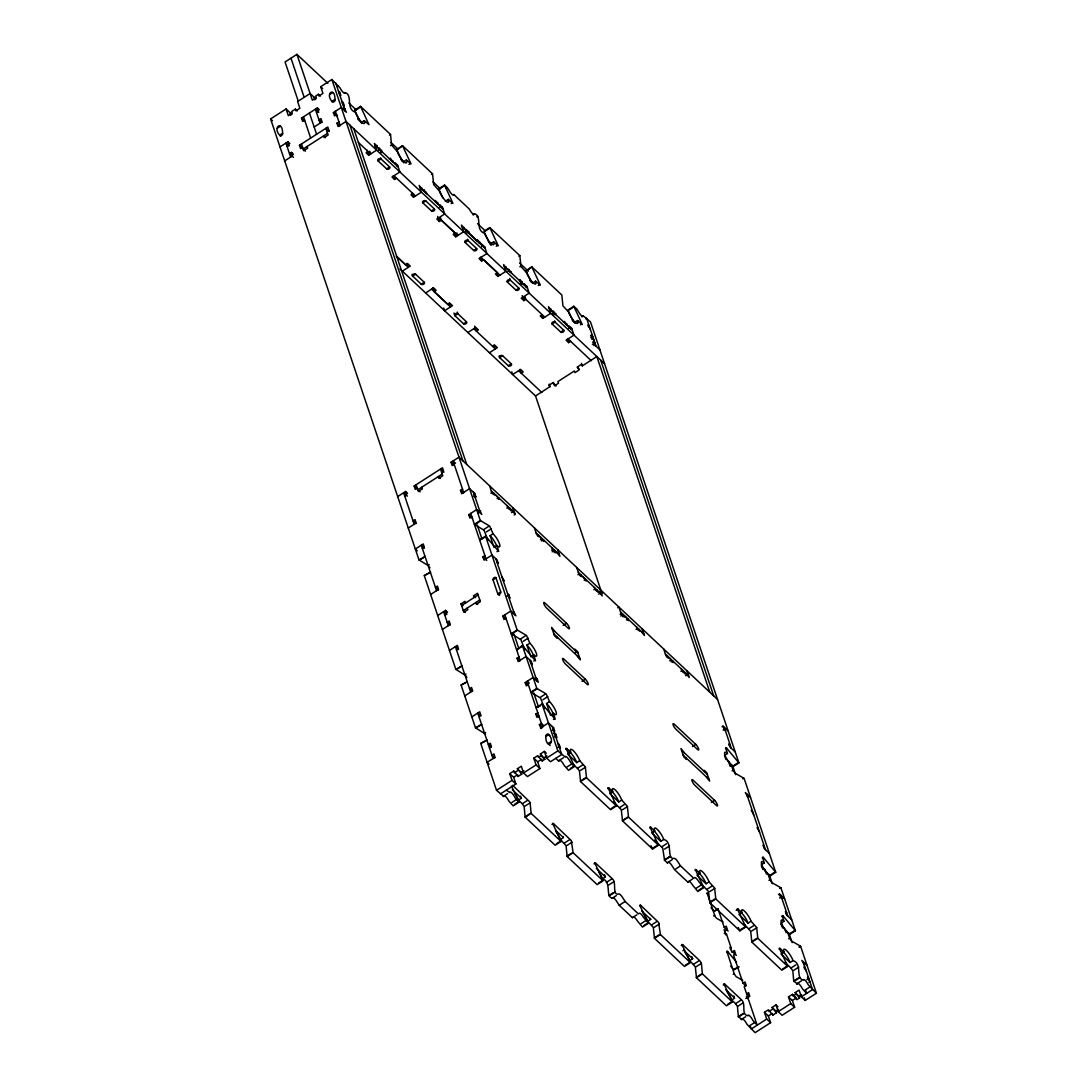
<?xml version="1.0" encoding="UTF-8"?>
<svg xmlns="http://www.w3.org/2000/svg" width="1087" height="1087" viewBox="0 0 1087 1087"><rect width="100%" height="100%" fill="white"/><g stroke="black" fill="none" stroke-linecap="round" stroke-linejoin="round"><path stroke-width="1.5" d="M327.853 83.332L296.928 54.35L285.066 61.973L298.246 101.145M428.686 565.838L419.011 559.968L270.581 118.931L286.071 108.972L291.927 114.393M296.928 54.35L312.363 100.235L316.317 97.681L315.76 96.009L318.423 94.297L318.994 95.969L322.948 93.428L320.692 86.715L331.888 79.514L340.095 87.965A4.864 1.223 57.3 0 0 343.288 92.49A4.864 1.223 57.3 0 0 344.973 92.531C353.166 94.814 345.449 108.985 355.286 112.165A8.506 2.147 57.3 0 0 361.794 122.274A8.506 2.147 57.3 0 0 364.335 120.643L368.969 124.638L360.544 106.363L354.607 110.167L358.914 119.162M297.294 110.942L295.351 109.121L291.724 111.458L292.294 113.13L288.34 115.684L286.071 108.972M337.513 86.335L338.505 85.696M277.321 128.212L280.283 126.296M329.728 94.515L332.69 92.612M338.709 92.83L339.701 92.191L338.41 90.982M304.645 120.168L302.662 121.431L301.534 118.075L317.363 107.912L319.293 109.733M332.078 101.512A1.821 1.25 -46.9 0 0 333.981 101.811A1.821 1.25 -46.9 0 0 335.041 99.596C334.864 85.724 324.728 93.713 332.078 101.512L334.062 100.235M282.634 133.293A1.821 1.25 -46.9 0 1 281.574 135.508A1.821 1.25 -46.9 0 1 279.672 135.196C272.307 127.41 282.457 119.421 282.634 133.293L279.672 135.196L280.636 136.106M333.07 100.874L335.041 99.596M316.507 112.532L318.491 111.268L317.363 107.912M342.201 103.17L343.179 102.545L341.889 101.322M279.998 146.894L287.906 141.813L289.849 143.633M337.473 115.562L336.508 114.651L334.524 115.929L333.396 112.572L341.304 107.477L346.481 112.328L344.063 107.762M314.157 126.975L322.065 121.893L320.937 118.537L318.953 119.815L321.861 122.532M287.063 146.446L289.033 145.169L287.906 141.813M344.362 109.61L345.353 108.972M302.58 147.356L300.61 148.62L299.482 145.264L327.826 127.043L328.953 130.399L326.983 131.663M355.816 110.072L360.762 106.893M293.422 154.259L291.493 152.438L289.509 153.715L293.381 157.357M604.589 363.805L346.019 121.472L338.098 126.554L336.97 123.198L338.954 121.934M284.699 160.89L292.62 155.808L291.493 152.438M327.567 133.334L303.178 149.014L305.447 151.134M361.631 123.456A8.506 2.147 57.3 0 0 361.373 122.546L364.335 120.643M389.554 135.101L390.532 134.475L360.544 106.363M368.113 151.528L366.129 152.805L368.71 155.224L376.632 150.142L374.933 145.101L398.209 166.909M375.953 146.487L376.944 145.862L374.349 143.43L376.618 150.142M378.67 150.196L379.662 149.558L379.091 147.873L382.244 151.976L380.763 152.927M380.695 150.93L381.686 150.305M390.559 145.631L391.551 144.992L390.532 134.475M378.004 160.822L380.966 158.919L389.608 166.99A1.821 1.25 -18.6 0 1 389.092 168.852A1.821 1.25 -18.6 0 1 386.646 168.893L378.004 160.822A1.821 1.25 -18.6 0 1 378.534 158.96A1.821 1.25 -18.6 0 1 380.993 158.906L380.64 157.914M442.912 197.888L438.604 188.893L444.542 185.075L452.953 203.364L448.333 199.356A8.506 2.147 57.3 0 1 445.779 201A8.506 2.147 57.3 0 1 439.284 190.877L433.672 184.681L432.531 173.825L402.543 145.712L396.606 149.53L402.285 161.338M397.815 149.422L402.543 145.712M389.309 159.015L390.301 158.376L393.453 162.479M391.891 161.433L392.883 160.794M386.632 168.906L389.594 167.004M396.633 165.876L397.625 165.238L395.043 162.819L395.6 164.504M403.63 162.819A8.506 2.147 57.3 0 0 403.372 161.909L406.334 160.006L411.035 163.892L402.761 146.242M408.97 164.436L410.207 163.634M399.894 171.95L391.986 177.032L394.581 179.464L396.551 178.186M431.539 174.463L432.531 173.825M412.924 193.54L410.954 194.804L413.536 197.223L421.443 192.141L419.174 185.442L422.327 189.546M420.764 188.499L421.756 187.861M422.925 190.524L423.916 189.885L427.069 193.989M425.506 192.942L426.498 192.304M439.8 188.785L444.746 185.605M422.829 202.834L425.791 200.932L434.433 208.989A1.821 1.25 -18.6 0 1 433.917 210.851A1.821 1.25 -18.6 0 1 431.457 210.905L422.829 202.834A1.821 1.25 -18.6 0 1 423.359 200.959A1.821 1.25 -18.6 0 1 425.805 200.918M446.268 188.268L447.26 187.63L448.863 189.899A4.864 1.223 57.3 0 0 452.043 194.41A4.864 1.223 57.3 0 0 453.741 194.464L469.38 209.125A4.864 1.223 57.3 0 0 472.573 213.65A4.864 1.223 57.3 0 0 474.258 213.704C482.601 215.769 474.72 230.199 484.571 233.325A8.506 2.147 57.3 0 0 491.079 243.447A8.506 2.147 57.3 0 0 493.62 241.803L498.254 245.811L489.87 227.645L519.831 255.635L520.958 266.492L526.57 272.688M436.716 203.446L437.708 202.807L435.113 200.388L435.683 202.06M445.371 201.272L448.333 199.356M431.444 210.905L434.406 209.003M439.433 207.141L440.425 206.503L439.855 204.832L442.45 207.25L444.705 213.962L436.811 219.044L439.393 221.463L441.376 220.185L455.181 233.107L453.197 234.384L455.779 236.803L463.701 231.721L461.404 225.023L466.717 231.137L465.725 231.776M441.458 207.889L442.45 207.25M451.227 203.636L452.206 202.997M473.117 214.995L474.109 214.356M476.84 216.911L477.832 216.272M463.008 228.08L464 227.441M402.353 271.152L410.275 266.07L407.679 263.638L405.709 264.915L396.524 256.287M466.269 233.474L468.728 231.884L466.146 229.466L466.717 231.137M415.614 274.196L412.652 276.112L421.267 284.183A1.821 1.25 -18.6 0 0 423.726 284.142A1.821 1.25 -18.6 0 0 424.243 282.28L415.614 274.196A1.821 1.25 -18.6 0 0 413.169 274.25A1.821 1.25 -18.6 0 0 412.652 276.112L412.082 274.427M465.059 242.415L468.021 240.512L476.677 248.57A1.821 1.25 -18.6 0 1 476.16 250.431A1.821 1.25 -18.6 0 1 473.715 250.472L465.059 242.415A1.821 1.25 -18.6 0 1 465.603 240.54A1.821 1.25 -18.6 0 1 468.062 240.485L467.6 239.249M489.829 227.523L483.892 231.341L488.199 240.336M485.101 231.232L490.047 228.053M476.364 240.594L477.356 239.969L479.938 242.387L482.655 246.083L481.663 246.722M478.946 243.026L479.938 242.387M421.267 284.183L424.243 282.28M473.674 250.499L476.649 248.583M483.688 247.469L484.68 246.831L482.098 244.412L482.655 246.083M491.052 245.39A8.506 2.147 57.3 0 0 490.658 243.719L493.62 241.803M496.256 246.246L497.506 245.445M425.628 292.96L433.536 287.878L436.132 290.297L434.148 291.574L432.871 287.797M484.68 246.831L486.935 253.543L479.054 258.611L481.65 261.029L483.62 259.766L497.398 272.701L495.414 273.965L498.009 276.397L505.917 271.302L503.648 264.603L506.787 268.706M518.839 256.274L519.831 255.635M505.238 267.66L506.229 267.022M507.955 271.356L508.947 270.717L508.376 269.046L511.529 273.15M509.98 272.103L510.972 271.465M519.844 266.791L520.836 266.166M507.303 281.981A1.821 1.25 -18.6 0 1 507.819 280.12A1.821 1.25 -18.6 0 1 510.279 280.079L518.893 288.164A1.821 1.25 -18.6 0 1 518.377 290.025A1.821 1.25 -18.6 0 1 515.931 290.066L507.289 281.995L510.265 280.093L509.708 278.394M573.569 321.874L567.89 310.053L573.827 306.249L582.252 324.524L577.618 320.529A8.506 2.147 57.3 0 1 575.077 322.16A8.506 2.147 57.3 0 1 568.569 312.037L562.957 305.841L561.816 294.998L531.828 266.886L525.891 270.704L531.57 282.511M527.1 270.595L531.828 266.886M519.695 283.558L522.168 281.968L519.586 279.549L520.157 281.22M521.746 284.278L522.738 283.653L522.168 281.968M523.336 284.617L524.328 283.992L526.91 286.411L529.179 293.123L521.271 298.205L523.866 300.623L525.836 299.36L524.994 296.833M453.986 313.002L454.882 315.692L463.524 323.763L466.472 321.861M515.917 290.08L518.879 288.164M525.931 287.05L526.91 286.411M532.046 267.416L540.334 285.052L535.619 281.166L532.657 283.068L529.641 280.242M538.255 285.609L539.505 284.808M467.858 332.54L475.793 327.445L478.375 329.864L476.391 331.141L474.706 326.1M492.778 346.495L494.748 345.218L497.343 347.636L489.408 352.731M542.223 314.7L540.239 315.977L542.821 318.396L550.742 313.314L548.459 306.602L551.612 310.705M550.063 309.659L551.041 309.034M552.78 313.369L553.772 312.73L553.201 311.045L556.354 315.148M553.31 315.067L555.783 313.477M569.099 309.958L574.045 306.779M502.683 355.775A1.821 1.25 -18.6 0 0 500.237 355.829A1.821 1.25 -18.6 0 0 499.721 357.691L508.336 365.762A1.821 1.25 -18.6 0 0 510.795 365.721A1.821 1.25 -18.6 0 0 511.298 363.86L502.67 355.789L499.707 357.691L499.137 356.02M552.114 324.008L555.077 322.092L563.718 330.163A1.821 1.25 -18.6 0 1 563.202 332.024A1.821 1.25 -18.6 0 1 560.743 332.065L552.114 324.008A1.821 1.25 -18.6 0 1 552.644 322.132A1.821 1.25 -18.6 0 1 555.09 322.078L554.655 320.828M575.567 309.442L576.545 308.803L578.148 311.059A4.864 1.223 57.3 0 0 581.341 315.583A4.864 1.223 57.3 0 0 583.026 315.638L590.472 321.847L738.902 762.897L732.964 766.702L726.578 759.052M563.419 322.187L564.411 321.548L567.563 325.652M566.001 324.605L566.993 323.98M581.885 316.928L582.877 316.29M574.914 323.342A8.506 2.147 57.3 0 0 574.656 322.431L577.618 320.529M508.322 365.775L511.284 363.86M560.729 332.078L563.705 330.176M568.718 328.301L569.71 327.676L569.153 325.991L571.735 328.41L573.99 335.136L566.096 340.204L568.678 342.636L570.661 341.359M585.608 318.844L586.586 318.206L596.002 346.182M570.743 329.048L571.735 328.41M580.512 324.796L581.504 324.157M588.244 326.684L589.222 326.046L587.931 324.836L590.363 329.402M590.431 335.815L591.423 335.176L592.714 336.399L590.73 337.663M591.559 339.171L592.551 338.533L591.423 335.176M592.592 342.256L593.584 341.617L594.874 342.826L592.401 344.416M593.719 345.612L594.711 344.973L593.584 341.617M549.193 384.105L550.036 386.619L535.524 395.953L602.008 593.516M579.357 369.308L577.102 367.189L581.056 364.634L582.347 365.857L596.831 356.536L709.811 692.229M397.679 496.582L405.587 491.501L407.53 493.308M417.259 488.077L415.275 489.354L414.147 485.998L442.491 467.777L443.618 471.133L441.648 472.397M454.189 464.339L452.206 465.603L451.078 462.247L458.986 457.165L717.569 699.498M404.744 496.12L406.715 494.857L405.587 491.501M442.219 474.068L417.829 489.748L420.098 491.867M474.897 497.479L475.875 496.841L474.747 493.484L469.584 488.634L461.662 493.729L460.535 490.373L462.518 489.096M408.264 528.051L416.185 522.969L415.057 519.613L413.074 520.877L415.981 523.608M473.769 494.123L474.747 493.484M473.606 496.27L474.584 495.631L475.875 496.841M490.862 493.185L491.84 492.56L489.585 485.848M492.873 493.933L493.865 493.294L494.436 494.979L491.84 492.56M471.84 516.787L469.856 518.064L468.728 514.708L476.636 509.613L481.813 514.464L479.394 509.898M497.126 498.702L498.607 497.737L499.178 499.422L496.025 495.319M422.395 548.582L424.365 547.304L423.237 543.948L415.329 549.03L417.272 550.851M478.212 512.697L480.685 511.107M419.011 559.968L425.289 556.435L420.343 559.615M493.036 533.785L490.074 535.687L494.028 547.44L496.99 545.538A8.506 2.147 57.3 0 0 499.531 543.894A8.506 2.147 57.3 0 0 493.036 533.785L489.721 526.108L480.318 520.551L474.394 524.369L484.068 530.239L488.022 540.348M475.726 524.016L480.671 520.836M506.8 508.132L507.792 507.507L507.221 505.822M508.825 508.879L509.817 508.24L510.374 509.925L507.792 507.507M510.985 510.904L511.963 510.265L515.116 514.368L514.124 515.007M428.169 565.267L429.161 564.642M483.552 529.668L488.498 526.488M511.542 512.575L512.534 511.936M486.392 531.923L491.338 528.744M465.793 675.611L455.833 669.375L424.256 575.553L430.588 572.156M496.99 545.538L498.702 551.394L485.563 536.136L479.639 539.954L484.965 537.195M429.596 572.795L424.351 575.648M496.949 562.074L498.24 563.283L497.112 559.927L491.935 555.077L484.028 560.158L482.9 556.802L484.87 555.539M496.963 551.666L497.955 551.027M430.629 594.494L438.537 589.412L437.409 586.056L435.439 587.32L438.346 590.051M537.698 535.945L538.69 535.307L539.247 536.978L536.665 534.559L534.41 527.847M540.416 539.641L541.408 539.003L540.837 537.331M541.448 541.013L543.432 539.75L543.989 541.421L541.408 539.003M437.694 615.473L445.602 610.391L447.545 612.198M493.063 579.874L496.039 577.971L500.74 591.953A1.821 1.25 -46.9 0 1 499.68 594.168A1.821 1.25 -46.9 0 1 497.778 593.855L493.063 579.874A1.821 1.25 -46.9 0 1 494.123 577.659A1.821 1.25 -46.9 0 1 496.039 577.971M467.247 608.041L467.818 609.725L463.85 612.266L461.037 603.869L464.991 601.328L465.549 603M474.122 597.497L473.552 595.812L477.519 593.271L480.332 601.668L476.378 604.209L475.821 602.538L477.75 604.345M444.76 615.011L446.73 613.747L445.602 610.391M461.608 605.541L478.09 594.942M551.625 550.144L552.617 549.506L552.047 547.821M552.155 551.843L554.628 550.253L555.199 551.924L554.207 552.563M479.788 599.983L463.307 610.581L465.372 612.511M555.797 552.903L556.789 552.264L559.941 556.367L557.685 549.655M442.395 629.455L450.303 624.373L449.176 621.017L447.205 622.294L450.113 625.011M500.74 591.953L497.778 593.855L499.504 595.472M506.501 596.423L508.879 594.888L507.588 593.679M449.461 650.447L457.369 645.352L458.497 648.708L456.526 649.985M505.971 618.19L503.988 619.468L502.86 616.112L510.768 611.03L515.945 615.867L513.512 611.302M577.917 574.778L578.895 574.14L576.653 567.414M579.928 575.526L580.92 574.887L581.491 576.572L578.895 574.14M584.181 580.281L585.662 579.33L586.233 581.015L583.08 576.912M455.833 669.375L462.111 665.842L457.165 669.021M530.836 656.847L533.812 654.945A8.506 2.147 57.3 0 0 536.353 653.301A8.506 2.147 57.3 0 0 529.858 643.191L526.543 635.515L517.14 629.957L511.203 633.775L520.877 639.645L524.844 649.754M512.548 633.422L517.494 630.243M593.855 589.725L594.847 589.086L594.276 587.401M464.991 674.674L465.983 674.049M520.374 639.074L525.306 635.895M595.88 590.472L596.872 589.833L597.429 591.505L594.847 589.086M598.027 592.483L599.019 591.844L602.171 595.948L599.929 589.236M523.214 641.33L528.16 638.151M598.597 594.168L599.589 593.529M485.454 734.051L475.495 727.814L461.078 684.959L467.396 681.563M533.812 654.945L535.524 660.801L522.385 645.542L516.746 649.659M465.426 682.84L461.173 685.055M516.841 649.781L521.787 646.602M530.402 655.543L526.882 645.094L529.858 643.191M563.175 625.392L566.504 623.245A3.641 0.924 57.3 0 1 569.303 627.579A3.641 0.924 57.3 0 1 568.202 628.272L546.652 608.081A3.641 0.924 57.3 0 1 543.867 603.747A3.641 0.924 57.3 0 1 544.967 603.04L566.504 623.245M531.081 663.478L532.372 664.687L531.244 661.331L526.067 656.48L518.159 661.575L517.032 658.219L519.002 656.942M464.76 695.897L472.668 690.816L471.541 687.46L469.557 688.723L472.465 691.454M530.252 661.969L531.244 661.331M533.785 661.073L534.777 660.434M617.688 607.769L618.87 607.008L621.139 613.72L623.721 616.152L622.729 616.777M620.147 614.359L621.139 613.72M620.677 616.057L623.15 614.468L623.721 616.152M624.318 617.117L625.31 616.492L628.463 620.595L627.892 618.911L626.411 619.862M471.812 716.876L479.734 711.795L480.862 715.151L478.878 716.428M528.323 684.633L526.353 685.911L525.211 682.554L533.133 677.459L538.296 682.31L537.168 678.954L535.877 677.745L534.886 678.383M575.145 653.083L577.51 651.561L574.928 649.129L575.499 650.814M536.176 679.592L537.168 678.954M475.495 727.814L481.772 724.282L476.84 727.461M549.519 701.631L546.557 703.534L550.511 715.287L553.473 713.385A8.506 2.147 57.3 0 0 556.028 711.74A8.506 2.147 57.3 0 0 549.519 701.631L546.217 693.954L536.815 688.411L530.877 692.215L540.552 698.085L544.519 708.208M532.209 691.862L537.155 688.682M636.085 629.305L637.077 628.666L636.52 626.995M638.11 630.052L639.102 629.414L639.672 631.085L637.077 628.666M484.653 733.114L485.644 732.489M540.035 697.514L544.981 694.335M542.889 699.77L547.821 696.59M511.393 786.064L519.11 802.097L513.173 805.915L508.852 801.092A4.864 1.223 57.3 0 0 505.659 796.581A4.864 1.223 57.3 0 0 503.974 796.526L496.528 790.317L480.739 743.399L487.071 740.002M553.473 713.385L555.185 719.241L542.06 703.982L536.122 707.8L540.47 705.68M485.087 741.28L480.739 743.399M582.007 681.332L585.336 679.185A3.641 0.924 57.3 0 1 588.121 683.519A3.641 0.924 57.3 0 1 587.034 684.226L565.485 664.035A3.641 0.924 57.3 0 1 562.699 659.7A3.641 0.924 57.3 0 1 563.786 658.994L585.336 679.185M538.921 716.102L536.937 717.379L535.809 714.023L537.78 712.746M489.476 747.897L491.446 746.62L490.319 743.263L488.348 744.541L491.256 747.258M541.163 728.616L539.383 724.649L541.367 723.385L543.296 725.206M540.511 728.005L548.432 722.923L553.596 727.774L554.723 731.13L553.432 729.921L552.441 730.546M553.446 719.512L554.438 718.887M552.604 728.412L553.596 727.774M666.983 657.105L667.975 656.48L668.546 658.151L665.951 655.733L663.695 649.021M545.783 736.524A1.821 1.25 -46.9 0 1 546.843 734.323A1.821 1.25 -46.9 0 1 548.758 734.622C556.109 742.407 545.973 750.397 545.783 736.524L548.758 734.622L549.723 735.532M553.487 733.63L554.465 732.991L555.77 734.201L556.897 737.557L555.606 736.347L554.615 736.986M669.701 660.801L670.693 660.176L670.135 658.491M554.778 734.839L555.77 734.201M671.236 661.874L672.717 660.91L673.274 662.594L670.693 660.176M551.109 741.619L548.147 743.522L550.144 745.546M500.414 793.945L515.904 783.985L512.018 780.357L509.762 773.645L513.716 771.104L515.659 772.911M513.716 771.104L518.159 776.417L521.787 774.08L517.344 768.767L521.298 766.226L523.554 772.939L527.44 776.566L539.94 768.536L537.671 761.824L533.799 758.196L537.752 755.642L542.196 760.954L544.859 759.242L540.416 753.93L544.37 751.389L546.313 753.209M514.287 772.775L517.915 770.438M538.323 757.326L540.986 755.614L540.416 753.93M558.256 745.193L559.248 744.554L557.957 743.345M558.093 747.34L559.085 746.701L560.376 747.91L559.248 744.554M515.904 783.985L513.648 777.273L517.602 774.732L518.159 776.417M521.787 774.08L521.23 772.395L523.866 770.71M537.671 761.824L541.625 759.283L542.196 760.954M544.302 757.571L546.938 755.873M680.91 671.304L681.902 670.679L681.332 668.994M496.528 790.317L512.018 780.357M523.554 772.939L536.054 764.908L533.799 758.196M552.305 726.564L561.721 754.527L550.511 761.742L546.639 758.101L557.835 750.9L542.06 703.982M682.935 672.051L683.927 671.413L684.484 673.098L681.902 670.679M565.824 749.215L566.816 748.576L570.689 752.218A8.506 2.147 57.3 0 1 573.243 750.587A8.506 2.147 57.3 0 1 579.738 760.696L585.349 766.892L586.491 777.748L616.478 805.861L610.554 809.679L580.553 781.567L579.425 770.71L572.89 763.645M685.082 674.076L686.074 673.437L689.226 677.541L686.97 670.828M685.652 675.747L686.644 675.122M570.689 752.218L567.727 754.12L576.776 762.612L579.738 760.696M503.132 796.499L507.588 793.646M555.783 758.346L558.514 760.9L563.46 757.721M511.936 802.41L516.379 799.543L519.11 802.097M566.816 767.123L571.762 763.944L574.493 766.498L568.555 770.316L564.235 765.493A4.864 1.223 57.3 0 0 560.321 760.411M514.776 793.347A8.506 2.147 57.3 0 1 518.431 800.114L521.393 798.211A8.506 2.147 57.3 0 0 520.51 796.064M514.45 804.434L518.893 801.567M570.322 768.509L574.276 765.968L565.987 748.332L566.816 748.576M518.431 800.114L522.303 803.755L527.508 800.412M577.686 768.142L582.632 764.963M524.912 806.16L530.103 802.831L529.586 801.703L512.629 785.303M580.526 770.398L585.472 767.218M555.81 831.433A8.506 2.147 57.3 0 1 560.43 839.477L566.042 845.672L567.169 856.529L597.171 884.628L603.108 880.823L573.107 852.711L571.314 840.645L553.432 823.538L552.604 823.294L561.109 841.46L555.172 845.278L525.184 817.166L529.518 813.878M580.444 781.132L585.39 777.952M525.184 817.166L531.108 813.348L530.103 802.831M580.553 781.567L586.491 777.748M551.951 824.489L553.432 823.538M607.823 788.578L608.815 787.939L612.688 791.581A8.506 2.147 57.3 0 1 615.242 789.936A8.506 2.147 57.3 0 1 621.737 800.059L627.348 806.255L628.49 817.111L658.477 845.224L652.553 849.029L622.552 820.916L621.248 809.693L613.679 801.88M612.688 791.581L609.725 793.483L618.775 801.961L621.737 800.059M721.999 726.768L722.991 726.13L728.154 730.967M692.46 746.552L695.802 744.405A3.641 0.924 57.3 0 1 698.588 748.739A3.641 0.924 57.3 0 1 697.487 749.446L675.951 729.255A3.641 0.924 57.3 0 1 673.152 724.907A3.641 0.924 57.3 0 1 674.253 724.214L695.802 744.405M723.127 730.124L724.119 729.486L722.991 726.13M560.43 839.477L563.392 837.561A8.506 2.147 57.3 0 0 563.012 836.542M556.435 843.784L559.778 841.651M611.329 808.511L615.283 805.97M564.302 843.104L569.493 839.775M619.685 807.505L624.631 804.326M566.911 845.523L572.102 842.18M622.525 809.761L627.471 806.581M729.214 745.6L730.206 744.962L728.915 743.753L730.043 747.109L735.22 751.959M725.518 748.63L726.51 747.992L738.902 762.897M567.074 856.094L571.517 853.227M622.457 820.59L627.389 817.315M567.169 856.529L573.107 852.711M622.552 820.916L628.49 817.111M726.51 747.992L725.681 747.747L727.475 753.495L724.513 755.411L725.831 759.324M730.437 765.887L731.429 765.248A8.506 2.147 57.3 0 1 724.934 755.139A8.506 2.147 57.3 0 1 727.475 753.495M732.57 766.294L737.516 763.115M732.135 770.914L733.127 770.289L731.429 765.248M593.95 863.852L595.431 862.901L612.239 878.649C617.076 882.413 611.641 895.389 618.748 894.098A4.864 1.223 57.3 0 1 622.892 897.984L625.147 901.476L638.354 913.854L639.265 913.338A4.864 1.223 57.3 0 1 643.409 917.224L648.395 923.271L642.458 927.089L637.485 921.042A4.864 1.223 57.3 0 0 633.327 917.156L632.43 917.673L619.21 905.294L616.954 901.802A4.864 1.223 57.3 0 0 612.81 897.916C604.698 898.351 612.266 881.543 602.429 878.839A8.506 2.147 57.3 0 0 598.774 872.059M649.822 827.941L650.8 827.302L654.687 830.93A8.506 2.147 57.3 0 1 657.227 829.299A8.506 2.147 57.3 0 1 663.736 839.422C673.573 842.085 666.005 859.056 674.117 858.499A4.864 1.223 57.3 0 1 678.261 862.385L680.53 865.877L693.737 878.255L694.647 877.739A4.864 1.223 57.3 0 1 698.792 881.625L703.778 887.671L697.84 891.476L692.854 885.443A4.864 1.223 57.3 0 0 688.71 881.543L687.799 882.073L674.592 869.695L672.337 866.203A4.864 1.223 57.3 0 0 668.179 862.317L667.635 863.119L664.551 860.279L662.757 848.213L654.483 840.115M654.687 830.93L651.724 832.846L660.774 841.324L663.736 839.422M742.801 778.836L744.147 778.469L775.724 872.304L769.786 876.108L761.389 866.04M711.292 802.505L714.621 800.358A3.641 0.924 57.3 0 1 717.42 804.693A3.641 0.924 57.3 0 1 716.319 805.399L694.77 785.194A3.641 0.924 57.3 0 1 691.984 780.86A3.641 0.924 57.3 0 1 693.085 780.167L714.621 800.358M602.429 878.839L605.391 876.924A8.506 2.147 57.3 0 0 604.508 874.79M598.434 883.147L602.891 880.293L594.603 862.643L595.431 862.901M653.314 847.86L658.26 844.681L649.985 827.044L650.8 827.302M606.301 882.467L611.492 879.125M661.684 846.868L666.63 843.689M608.897 884.886L614.101 881.543M664.524 849.124L669.47 845.944M609.06 895.457L613.516 892.59M664.456 859.939L669.388 856.678M609.168 895.878L615.106 892.074M664.551 860.279L670.489 856.461M611.899 898.433L616.356 895.579M667.282 862.833L672.214 859.654M619.21 905.294L625.147 901.476M675.584 869.056L680.53 865.877M648.395 923.271L639.998 905.824L640.719 905.349L658.613 922.455L660.393 934.521L690.394 962.634L684.457 966.438L654.469 938.326L653.328 927.483L647.716 921.287A8.506 2.147 57.3 0 0 643.096 913.243M695.109 870.388L696.101 869.749L699.974 873.391A8.506 2.147 57.3 0 1 702.528 871.747A8.506 2.147 57.3 0 1 709.023 881.87L714.635 888.065L715.776 898.922L745.777 927.021L739.839 930.839L709.838 902.726L708.534 891.503L700.966 883.69M699.974 873.391L697.012 875.293L706.061 883.772L709.023 881.87M632.43 917.673L636.873 914.806M687.799 882.073L692.745 878.894M641.221 923.57L645.664 920.716M696.101 888.296L701.047 885.117M647.716 921.287L650.692 919.371A8.506 2.147 57.3 0 0 650.298 918.352M643.735 925.594L648.178 922.741M698.615 890.321L703.561 887.141L695.272 869.491L696.101 869.749M651.602 924.915L656.793 921.586M706.971 889.315L711.917 886.136M654.197 927.333L659.388 923.991M709.825 891.571L714.77 888.392M706.958 893.636C709.159 893.229 706.523 891.856 707.229 893.473L715.083 916.409L716.428 918.189L723.032 921.953M762.34 858.037L763.332 857.398L775.724 872.304M763.332 857.398L762.503 857.154L764.297 862.901L761.335 864.817L762.911 869.518M654.36 937.904L658.804 935.037M709.757 902.4L714.675 899.126M654.469 938.326L660.393 934.521M709.838 902.726L715.776 898.922M711.02 907.672L714.01 911.3L717.719 908.909M769.392 875.701L774.338 872.521M718.113 909.33L714.01 911.3M713.575 915.933L714.567 915.295M768.957 880.321L769.949 879.696L768.251 874.655A8.506 2.147 57.3 0 1 761.742 864.545A8.506 2.147 57.3 0 1 764.297 862.901M681.236 945.663L682.718 944.712L699.77 960.704L701.387 963.354L702.392 973.87L732.393 1001.983L726.456 1005.801L696.468 977.689L695.327 966.846L689.715 960.636A8.506 2.147 57.3 0 0 685.095 952.592M736.116 910.376L738.1 909.112L741.973 912.74A8.506 2.147 57.3 0 1 744.527 911.11A8.506 2.147 57.3 0 1 751.022 921.219L756.634 927.428L757.775 938.271L787.762 966.384L781.838 970.202L751.837 942.089L750.709 931.233L744.174 924.181M779.624 888.242L780.955 887.875L795.385 930.744L789.447 934.548L781.064 924.48M682.894 950.731L683.628 950.255M739.011 914.656L741.973 912.74M779.977 888.514L780.955 887.875M728.141 931.07L724.255 927.428L726.238 926.165L727.366 929.521L724.73 931.206M778.482 894.615L779.474 893.976L784.637 898.827M724.241 933.57L725.219 932.931L724.091 929.575M779.61 897.971L780.602 897.332L779.474 893.976M725.532 934.779L726.524 934.141L725.219 932.931M689.715 960.636L692.677 958.734A8.506 2.147 57.3 0 0 691.794 956.601M740.016 915.594L748.06 923.135L751.022 921.219M685.734 964.957L687.215 964.006M688.696 963.055L690.177 962.09L681.889 944.454L682.718 944.712M740.614 929.67L745.56 926.491L737.271 908.854L738.1 909.112M693.588 964.278L698.792 960.935M748.97 928.678L753.916 925.499M696.196 966.696L701.387 963.354M751.824 930.934L756.756 927.754M730.328 949.046L731.32 948.407L726.524 934.141M785.711 913.447L786.689 912.808L785.398 911.599L786.526 914.955L791.703 919.806M726.632 952.076L727.624 951.451L736.619 962.308M782.001 916.477L782.993 915.838L795.385 930.744M731.796 952.185L734.432 950.5L735.559 953.856L733.576 955.12L743.046 983.232L745.954 985.963M696.373 977.362L700.802 974.4M751.728 941.655L756.674 938.475M696.468 977.689L702.392 973.87M751.837 942.089L757.775 938.271M782.993 915.838L782.164 915.594L783.958 921.341L780.996 923.257L782.572 927.958M730.681 966.126L733.684 969.74L738.63 966.56M789.053 934.141L793.999 930.961M739.024 966.982L733.779 969.849M733.249 974.373L734.241 973.735L726.795 951.193L727.624 951.451M788.618 938.774L789.61 938.135L787.912 933.094A8.506 2.147 57.3 0 1 781.417 922.985A8.506 2.147 57.3 0 1 783.958 921.341M723.235 985.026L724.716 984.075L741.524 999.823C746.429 1004.048 740.709 1014.66 747.965 1015.815A4.864 1.223 57.3 0 1 749.65 1015.856A4.864 1.223 57.3 0 1 752.843 1020.38L757.163 1025.204L748.875 1000.583L746.456 996.018L748.522 997.948M779.107 949.1L780.099 948.462L783.972 952.103A8.506 2.147 57.3 0 1 786.526 950.473A8.506 2.147 57.3 0 1 793.021 960.582C802.885 963.707 794.991 978.137 803.334 980.216A4.864 1.223 57.3 0 1 805.019 980.257A4.864 1.223 57.3 0 1 808.212 984.781L816.419 993.233L805.209 1000.434L801.336 996.806L799.067 990.094L795.113 992.635L799.556 997.948L796.893 999.66L792.45 994.347L788.496 996.888L790.752 1003.6L794.638 1007.241L782.137 1015.272L778.251 1011.644L775.996 1004.918L772.042 1007.472L776.485 1012.785L772.857 1015.109L768.414 1009.796L764.46 1012.337L766.715 1019.049L770.601 1022.69L755.112 1032.65L746.905 1024.199A4.864 1.223 57.3 0 0 743.005 1019.103M783.972 952.103L781.009 954.006L790.059 962.498L793.021 960.582M799.298 946.682L800.63 946.315L816.419 993.233M743.046 983.232L745.016 981.969L746.144 985.325L744.174 986.602L746.62 993.871L749.527 996.589M799.149 947.28L800.63 946.315M727.094 991.955A8.506 2.147 57.3 0 1 731.714 999.999L734.676 998.097L725.627 989.618M727.733 1004.32L732.176 1001.453L723.888 983.817L724.716 984.075M782.613 969.033L787.559 965.854L779.27 948.217L780.099 948.462M746.62 993.871L748.59 992.594L749.731 995.95L745.764 998.491M731.714 999.999L735.586 1003.641L740.777 1000.298M784.963 962.403L790.969 968.028L795.915 964.862M738.195 1006.046L743.386 1002.717M793.809 970.283L798.755 967.104M804.298 968.694L805.29 968.055L804 966.846L806.418 971.411M742.095 1019.09A4.864 1.223 57.3 0 0 742.027 1019.633L738.358 1016.617L742.801 1013.763M805.549 990.284L806.608 993.409L802.288 988.599A4.864 1.223 57.3 0 0 799.094 984.075A4.864 1.223 57.3 0 0 797.41 984.02L793.727 981.017L798.673 977.838M738.467 1017.052L744.391 1013.233M793.836 981.452L799.774 977.634M741.185 1019.606L745.641 1016.739M796.567 984.007L801.513 980.827M806.799 979.686L808.769 978.409L807.478 977.199L809.897 981.765L808.918 982.403M768.985 1011.481L772.612 1009.144M793.021 996.032L795.684 994.306M749.989 1025.503L754.432 1022.65M804.869 990.216L809.815 987.037M770.601 1022.69L768.346 1015.978L772.3 1013.437L772.857 1015.109M776.485 1012.785L775.914 1011.1L778.564 1009.402M794.638 1007.241L792.369 1000.529L796.323 997.988L792.45 994.347M799.556 997.948L798.999 996.263L801.635 994.578M766.715 1019.049L751.226 1029.009L750.179 1025.911M778.251 1011.644L790.752 1003.6M801.336 996.806L812.532 989.605L803.13 961.628M743.793 778.197L734.989 773.17L733.127 770.289M780.615 887.603L771.797 882.576L769.949 879.696M800.277 946.043L791.472 941.016L789.61 938.135M742.706 980.392L736.089 976.629L734.241 973.735M558.514 760.9L559.357 760.927A4.864 1.223 57.3 0 1 559.425 760.384M608.815 787.939L607.986 787.681L616.478 805.861M640.719 905.349L639.971 904.982L639.998 905.824M434.148 291.574L447.953 304.482L449.936 303.219L452.518 305.637L444.597 310.733L443.686 308.042M444.542 185.075L447.26 187.63M573.827 306.249L576.545 308.803M339.538 94.338L340.829 95.547L339.701 92.191M348.886 103.048L356.319 110.004M390.953 142.479L398.385 149.435M433.02 181.896L440.439 188.853M477.56 223.637L484.979 230.593M519.627 263.054L528.282 271.179M343.016 104.692L344.307 105.901L343.179 102.545M592.551 338.533L593.842 339.755M357.745 119.149L361.373 122.546M401.103 159.789L403.372 161.909M488.24 241.45L490.658 243.719M572.238 320.176L574.656 322.431M320.692 86.715L322.622 88.536M594.711 344.973L599.888 349.824M462.002 226.68L485.278 248.488M419.759 187.113L443.02 208.921M504.219 266.274L527.494 288.082M549.044 308.273L572.319 330.081M318.423 94.297L320.366 96.104M333.396 112.572L337.269 116.2M315.95 98.944L310.108 93.509L297.607 101.553L299.876 108.265L295.922 110.806L295.351 109.121M358.438 142.492L370.681 153.96L369.77 151.283M393.956 175.768L415.506 195.973M438.768 217.78L457.736 235.553L456.825 232.863M481.011 257.361L499.966 275.133M523.241 296.941L544.791 317.132M568.066 338.94L591.314 360.735M336.97 123.198L339.878 125.929M318.776 112.355L315.379 109.176L320.094 123.171M329.266 131.473L325.883 128.293L328.111 135.033L324.157 137.573L323.586 135.889L325.529 137.709M301.534 118.075L304.442 120.806M299.482 145.264L302.39 147.995M552.699 382.869L556.096 386.048M270.581 118.931L272.524 120.739M550.036 386.619L548.745 385.409L553.405 382.42L554.533 385.776L558.487 383.235L557.93 381.551L574.412 370.952L574.969 372.637L578.923 370.096L577.795 366.74M289.033 145.998L285.935 143.09L290.637 157.071M396.442 256.233L408.291 267.334L406.932 263.312M431.566 289.142L450.521 306.914L449.162 302.893M473.796 328.722L495.346 348.927L493.987 344.892M518.621 370.735L541.87 392.529M399.989 268.924L535.633 396.048M491.283 490.876L514.559 512.684M536.095 532.888L559.37 554.696M578.352 572.455L601.627 594.263M620.568 612.049L643.844 633.857M665.393 654.048L688.655 675.856M552.617 549.506L555.199 551.924M455.507 463.279L453.062 460.983L463.646 492.452M451.078 462.247L453.986 464.978M724.119 729.486L725.409 730.695M443.917 472.22L440.534 469.027L442.776 475.753L438.822 478.294L438.251 476.622L440.194 478.443M460.535 490.373L463.442 493.09M468.728 514.708L472.614 518.336M750.519 797.41L745.342 792.559L747.761 797.138M414.147 485.998L417.055 488.715M482.9 556.802L486.772 560.444M501.746 576.341L504.178 580.906L502.873 579.697M752.571 811.405L751.28 810.195L753.699 814.761M552.223 629.006L578.08 653.233M681.508 750.166L707.365 774.406M407.285 496.202L403.617 492.764L414.201 524.233M553.922 634.034L579.779 658.274M683.207 755.207L709.064 779.433M758.4 828.742L757.109 827.533L759.541 832.098M508.716 597.035L510.007 598.244L508.879 594.888M764.338 846.365L763.047 845.156L764.175 848.512L769.338 853.363M502.86 616.112L506.094 619.142M424.365 548.133L421.267 545.226L436.566 590.676M473.552 595.812L475.495 597.633M780.602 897.332L781.893 898.541M461.037 603.869L462.967 605.69M517.032 658.219L519.939 660.937M529.26 683.22L527.195 681.277L542.495 726.741M525.211 682.554L528.119 685.272M446.73 614.563L443.618 611.655L448.333 625.65M807.002 965.256L801.826 960.419L804.258 964.984M535.809 714.023L538.717 716.754M539.383 724.649L542.617 727.679M458.497 649.537L455.385 646.629L470.685 692.079M557.835 750.9L565.294 757.109A4.864 1.223 57.3 0 1 566.979 757.163A4.864 1.223 57.3 0 1 570.159 761.688L571.762 763.944M795.113 992.635L798.999 996.263M540.986 755.614L544.859 759.242M788.496 996.888L792.369 1000.529M536.054 764.908L539.94 768.536M731.32 948.407L730.029 947.198L731.157 950.554L736.32 955.405M480.848 715.98L477.75 713.072L493.05 758.522M775.996 1004.918L777.939 1006.739M517.344 768.767L521.23 772.395M772.042 1007.472L775.914 1011.1M494.83 757.897L491.922 755.166L493.892 753.902L495.033 757.259L487.112 762.34L489.055 764.161M509.762 773.645L513.648 777.273M764.46 1012.337L768.346 1015.978M512.344 789.719L521.393 798.211M555.471 830.142L563.392 837.561M596.342 868.445L605.391 876.924M641.629 910.892L650.692 919.371M684.769 951.315L692.677 958.734M506.338 790.14L509.912 792.708A4.864 1.223 57.3 0 1 511.597 792.763A4.864 1.223 57.3 0 1 514.79 797.287L516.379 799.543M531.108 813.348L561.109 841.46M790.969 968.028L792.831 970.922L793.727 981.017M735.586 1003.641L737.448 1006.521L738.358 1016.617M522.303 803.755L524.165 806.636L525.075 816.731M429.514 567.047L429.908 567.835M466.323 676.454L466.853 677.568M488.892 241.735L490.251 244.561M738.263 927.496L739.839 930.839M650.964 845.686L652.553 849.029M391.551 144.992L397.285 151.514A8.506 2.147 57.3 0 0 403.793 161.637A8.506 2.147 57.3 0 0 406.334 159.993M600.717 360.177L713.683 695.87M724.282 727.339L731.334 748.318M746.633 793.782L765.465 849.721M780.765 895.185L787.83 916.164M732.502 765.33L735.627 774.623M769.229 874.478L772.368 883.785M788.999 933.217L792.151 942.592M728.616 761.688L730.192 766.335M764.84 869.301L766.403 873.948M785.127 929.589L786.173 932.714M804.312 997.757L805.209 1000.434M581.504 363.33L582.347 365.857M564.411 321.548L564.968 323.233M567.414 338.859L568.678 342.636M704.784 771.974L704.213 770.303L706.808 772.721L709.621 781.118L706.482 777.015M541.557 314.619L542.821 318.396M684.09 752.598L680.951 748.495L683.764 756.878L686.359 759.31L685.788 757.625M642.145 628.816L644.401 635.528L641.262 631.438M524.328 283.992L524.899 285.664M522.168 295.596L523.866 300.623M718.004 908.827L724.255 927.428M496.732 272.62L498.009 276.397M477.356 239.969L477.913 241.64L469.299 233.569L468.728 231.884M519.939 369.363L521.216 373.14L523.2 371.876L520.605 369.444L512.684 374.553L511.773 371.863M480.372 257.252L481.65 261.029M454.515 233.026L455.779 236.803M437.708 202.807L438.265 204.478M440.52 217.672L441.376 220.185M437.694 216.422L439.393 221.463M423.916 189.885L424.473 191.557M577.51 651.561L580.336 659.945L577.183 655.841M457.301 312.091L457.872 313.776L466.486 321.847A1.821 1.25 -18.6 0 1 465.97 323.709A1.821 1.25 -18.6 0 1 463.524 323.763M412.272 193.459L413.536 197.223M554.805 631.425L551.652 627.321L554.479 635.718L557.06 638.137L556.503 636.466M397.625 165.238L399.88 171.963M512.86 507.656L515.116 514.368M390.301 158.376L390.858 160.061M393.304 175.686L394.581 179.464M376.944 145.862L377.502 147.533M367.026 150.183L368.71 155.224M353.778 128.742L466.744 464.434M335.774 83.142L345.19 111.119M349.892 125.1L462.872 460.806M473.456 492.275L480.522 513.254M495.821 558.718L514.654 614.658M529.94 660.122L537.005 681.101M331.888 79.514L480.318 520.551M485.563 536.136L517.14 629.957M522.385 645.542L536.815 688.411M477.275 525.075L481.976 539.016M514.015 634.237L518.716 648.178M533.785 692.962L538.513 707.012M335.38 111.295L340.082 125.29M470.712 513.431L486.011 558.895M504.83 614.834L520.13 660.298M544.37 751.389L546.639 758.101M314.021 97.137L314.89 99.841M290.99 58.168L304.17 97.327M309.442 112.994L316.602 134.258M303.518 116.812L310.665 138.076M307.105 146.487L307.675 148.158L303.708 150.713L301.479 143.973M421.77 487.221L422.34 488.892L418.386 491.433L416.131 484.72M289.984 112.586L290.854 115.29M782.504 951.519A8.506 2.147 57.3 0 1 790.059 962.498M740.505 912.156A8.506 2.147 57.3 0 1 748.06 923.135M699.199 873.323A8.506 2.147 57.3 0 1 706.061 883.772M653.898 830.876A8.506 2.147 57.3 0 1 660.774 841.324M611.22 790.983A8.506 2.147 57.3 0 1 618.775 801.961M569.221 751.633A8.506 2.147 57.3 0 1 576.776 762.612M490.074 535.687A8.506 2.147 57.3 0 1 496.718 546.272M546.557 703.534A8.506 2.147 57.3 0 1 553.405 714.961M526.882 645.094A8.506 2.147 57.3 0 1 533.54 655.678M733.793 995.95A8.506 2.147 57.3 0 1 734.296 997.064M535.619 281.166A8.506 2.147 57.3 0 1 533.078 282.797A8.506 2.147 57.3 0 1 526.57 272.674M457.844 313.79L454.882 315.692A1.821 1.25 -18.6 0 1 455.412 313.817A1.821 1.25 -18.6 0 1 457.872 313.776"/></g></svg>
